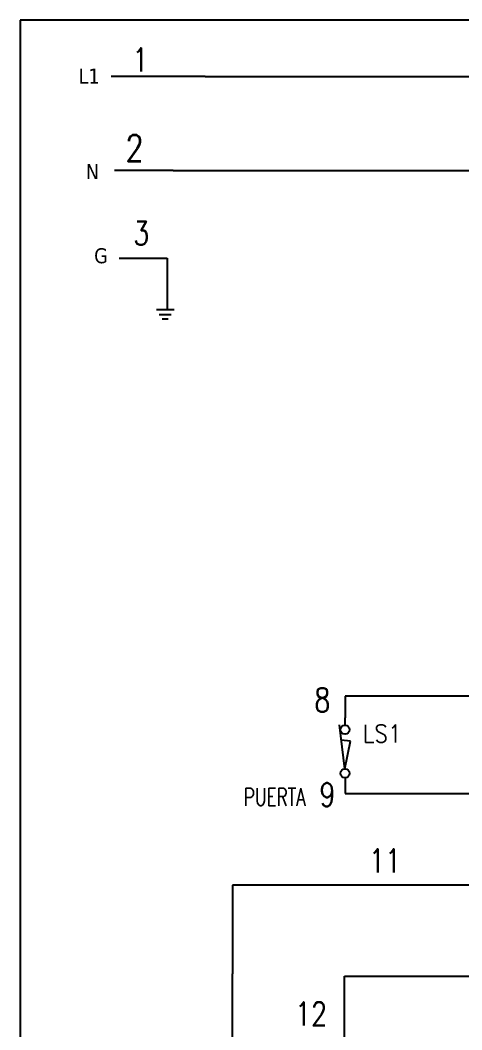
# Model space of a CAD drawing. Header units: millimetres. Extents: x 123.5 to 144.3, y 105.4 to 121.6.
# Drawn here: x 123.51 to 128.2, y 110.85 to 121.59 of the extents above; entities that cross this region are included whole.
import ezdxf
from ezdxf.enums import TextEntityAlignment as Align

# ---------------------------------------------------------------- set-up
doc = ezdxf.new("R2010")
doc.units = ezdxf.units.MM
for name, color, linetype in [('BLK_12AWG', 7, 'Continuous'), ('DESC', 250, 'Continuous'), ('SYMS', 7, 'Continuous'), ('TAGS', 250, 'Continuous'), ('WIREFIXED', 7, 'Continuous'), ('WIRES', 7, 'Continuous')]:
    doc.layers.add(name, color=color, linetype=linetype)
doc.layers.add('WIRENO', color=7, linetype='Continuous', true_color=0x000000)
doc.styles.get("Standard").update_dxf_attribs({"font": 'tahoma.ttf'})
doc.styles.add('WD', font='romans.shx')

# ---------------------------------------------------------------- blocks, each defined once
blk = doc.blocks.new('VGND2')
for p, q in [((0.09375, 0), (-0.09375, 0)), ((-0.0625, -0.046875), (0.0625, -0.046875)), ((-0.03125, -0.09375), (0.03125, -0.09375))]:
    blk.add_line(p, q)
at = {"style": 'WD', "flags": 1}
blk.add_attdef('X2TERM01', (0, 0), '', height=0.01, dxfattribs=at)
blk = doc.blocks.new('WD_WNH')
at = {"linetype": 'Continuous', "style": 'WD', "width": 0.8}
blk.add_attdef('WIRENO', text='', height=0.125, dxfattribs=at).set_placement((0, 0.0625), align=Align.CENTER)
at = {"style": 'WD', "flags": 1}
for tag, p in [('W01USER', (0, 0.0781)), ('W02USER', (0, 0.0703)), ('W03USER', (0, 0.0625)), ('W04USER', (0, 0.0547)), ('W05USER', (0, 0.0469)), ('W06USER', (0, 0.0391)), ('W07USER', (0, 0.0312)), ('W08USER', (0, 0.0234)), ('W09USER', (0, 0.0156)), ('W10USER', (0, 0.0078))]:
    blk.add_attdef(tag, text='', height=0.005, dxfattribs=at).set_placement(p, align=Align.CENTER)
blk = doc.blocks.new('VLS12')
at = {"linetype": 'Continuous'}
for p, q in [((-0.0023, -0.1232), (-0.0395, 0.1901)), ((0.0383, 0.0734), (-0.0265, 0.0809)), ((-0.0023, -0.1232), (0.0383, 0.0734))]:
    blk.add_line(p, q, dxfattribs=at)
for centre in [(0, 0.1553), (0, -0.1553)]:
    blk.add_circle(centre, 0.0322)
at = {"style": 'WD'}
for tag, p, width in [('INST', (0.1269, 0.3902), 0.7), ('LOC', (0.1269, 0.2206), 0.7), ('TAG1', (0.1269, 0.0644), 0.9), ('XREF', (0.1287, -0.09), 0.7), ('DESC1', (0.1287, -0.242), 0.7), ('DESC2', (0.1287, -0.3982), 0.7), ('WDTAGALT', (0.125, -0.5625), 0.7)]:
    blk.add_attdef(tag, p, '', height=0.125, dxfattribs=dict(at, width=width))
at = {"linetype": 'Continuous', "style": 'WD'}
for tag, height, flags, p in [('TERM01', 0.125, 8, (-0.055, 0.2066)), ('CAT', 0.01, 9, (-0.1421, -0.0731)), ('MFG', 0.01, 9, (-0.1421, -0.0881))]:
    blk.add_attdef(tag, text='', height=height, dxfattribs=dict(at, flags=flags)).set_placement(p, align=Align.RIGHT)
at = {"color": 7, "style": 'WD', "flags": 1}
for tag, p in [('X2TERM01', (0, 0.1875)), ('X8TERM02', (0, -0.1875))]:
    blk.add_attdef(tag, p, '', height=0.0125, dxfattribs=at)
at = {"color": 7, "style": 'WD'}
for tag, p in [('X4LINK', (-0.1094, 0)), ('X1LINK', (0.0938, 0))]:
    blk.add_attdef(tag, p, '', height=0.01, dxfattribs=at)
at = {"style": 'WD'}
for tag, flags, p in [('CONTACT', 1, (-0.1421, -0.0531)), ('FAMILY', 9, (-0.1421, -0.0365))]:
    blk.add_attdef(tag, text='', height=0.01, dxfattribs=dict(at, flags=flags)).set_placement(p, align=Align.RIGHT)
at = {"linetype": 'Continuous', "style": 'WD', "flags": 9}
blk.add_attdef('ASSYCODE', text='', height=0.01, dxfattribs=at).set_placement((-0.1562, -0.125), align=Align.CENTER)
at = {"linetype": 'Continuous', "style": 'WD', "flags": 8}
blk.add_attdef('TERM02', text='', height=0.125, dxfattribs=at).set_placement((-0.0407, -0.2134), align=Align.TOP_RIGHT)
blk = doc.blocks.new('WD_WNV')
at = {"linetype": 'Continuous', "style": 'WD', "width": 0.8}
blk.add_attdef('WIRENO', text='', height=0.125, dxfattribs=at).set_placement((-0.05, 0), align=Align.MIDDLE_RIGHT)
at = {"style": 'WD', "flags": 1}
for tag, p in [('W01USER', (-0.0625, 0.0938)), ('W02USER', (-0.0625, 0.0859)), ('W03USER', (-0.0625, 0.0781)), ('W04USER', (-0.0625, 0.0703)), ('W05USER', (-0.0625, 0.0625)), ('W06USER', (-0.0625, 0.0547)), ('W07USER', (-0.0625, 0.0469)), ('W08USER', (-0.0625, 0.0391)), ('W09USER', (-0.0625, 0.0312)), ('W10USER', (-0.0625, 0.0234))]:
    blk.add_attdef(tag, text='', height=0.005, dxfattribs=at).set_placement(p, align=Align.CENTER)

msp = doc.modelspace()

# ---------------------------------------------------------------- linework, layer by layer
at = {"color": 7, "linetype": 'Continuous'}
for p, q in [((144.256, 121.59), (123.506, 121.59)), ((123.506, 121.59), (123.506, 105.405))]:
    msp.add_line(p, q, dxfattribs=at)
at = {"layer": 'BLK_12AWG'}
for p, q in [((125.474, 120.99), (125.099, 120.99)), ((125.474, 120.99), (125.723, 120.99)), ((125.723, 120.99), (132.399, 120.99)), ((125.508, 119.99), (125.842, 119.99)), ((125.791, 119.99), (132.604, 119.99))]:
    msp.add_line(p, q, dxfattribs=at)
at = {"layer": 'WIRES'}
for p, q in [((125.099, 120.99), (124.473, 120.99)), ((125.133, 119.99), (124.508, 119.99)), ((125.133, 119.99), (125.508, 119.99)), ((124.559, 119.057), (125.069, 119.057)), ((125.069, 119.057), (125.069, 118.507)), ((128.78, 114.396), (126.961, 114.396)), ((126.961, 114.396), (126.961, 114.165)), ((126.961, 114.09), (126.961, 114.165)), ((126.961, 113.527), (126.961, 113.361)), ((126.961, 113.361), (128.671, 113.361)), ((128.684, 112.385), (125.765, 112.385)), ((125.765, 112.385), (125.765, 111.442)), ((125.765, 110.363), (125.765, 111.442)), ((126.957, 110.691), (126.957, 111.419)), ((126.957, 111.419), (128.711, 111.419))]:
    msp.add_line(p, q, dxfattribs=at)

# ---------------------------------------------------------------- block references
at = {"layer": 'SYMS'}
msp.add_blockref('VGND2', (125.048, 118.507), dxfattribs=at)
ref = msp.add_blockref('VLS12', (126.961, 113.808), dxfattribs=dict(at, xscale=1.5, yscale=1.5, zscale=1.5))
ref.add_attrib('DESC1', 'PUERTA', (125.885, 113.23), dxfattribs={"layer": 'DESC', "height": 0.1875, "style": 'WD', "width": 0.7})
ref.add_attrib('TAG1', 'LS1', (127.151, 113.905), dxfattribs={"layer": 'TAGS', "height": 0.1875, "style": 'WD', "width": 0.9})
at = {"layer": 'WIREFIXED'}
ref = msp.add_blockref('WD_WNH', (124.722, 119.949), dxfattribs=dict(at, xscale=2.25, yscale=2.25, zscale=2.25))
ref.add_attrib('WIRENOF', '2', dxfattribs={"linetype": 'Continuous', "height": 0.281, "style": 'WD', "width": 0.8}).set_placement((124.722, 120.09), align=Align.CENTER)
ref = msp.add_blockref('WD_WNH', (127.386, 112.397), dxfattribs=dict(at, xscale=2, yscale=2, zscale=2))
ref.add_attrib('WIRENOF', '11', dxfattribs={"linetype": 'Continuous', "height": 0.25, "style": 'WD', "width": 0.8}).set_placement((127.386, 112.522), align=Align.CENTER)
ref = msp.add_blockref('WD_WNH', (126.599, 110.767), dxfattribs=dict(at, xscale=2, yscale=2, zscale=2))
ref.add_attrib('WIRENOF', '12', dxfattribs={"linetype": 'Continuous', "height": 0.25, "style": 'WD', "width": 0.8}).set_placement((126.599, 110.892), align=Align.CENTER)
at = {"layer": 'WIRENO'}
ref = msp.add_blockref('WD_WNH', (124.784, 120.862), dxfattribs=dict(at, xscale=2, yscale=2, zscale=2))
ref.add_attrib('WIRENO', '1', dxfattribs={"linetype": 'Continuous', "height": 0.25, "style": 'WD', "width": 0.8}).set_placement((124.783, 121.045), align=Align.CENTER)
ref = msp.add_blockref('WD_WNH', (124.808, 118.923), dxfattribs=dict(at, xscale=2, yscale=2, zscale=2))
ref.add_attrib('WIRENO', '3', dxfattribs={"linetype": 'Continuous', "height": 0.25, "style": 'WD', "width": 0.8}).set_placement((124.794, 119.199), align=Align.CENTER)
ref = msp.add_blockref('WD_WNH', (126.729, 113.963), dxfattribs=dict(at, xscale=2, yscale=2, zscale=2))
ref.add_attrib('WIRENO', '8', dxfattribs={"linetype": 'Continuous', "height": 0.25, "style": 'WD', "width": 0.8}).set_placement((126.72, 114.232), align=Align.CENTER)
ref = msp.add_blockref('WD_WNV', (127.061, 113.446), dxfattribs=dict(at, xscale=2, yscale=2, zscale=2))
ref.add_attrib('WIRENO', '9', dxfattribs={"linetype": 'Continuous', "height": 0.25, "style": 'WD', "width": 0.8}).set_placement((126.86, 113.349), align=Align.MIDDLE_RIGHT)

# ---------------------------------------------------------------- texts
at = {"char_height": 0.16, "attachment_point": 1}
for s, insert in [('L1', (124.126, 121.075)), ('N', (124.203, 120.059)), ('G', (124.292, 119.164))]:
    msp.add_mtext_dynamic_manual_height_columns(s, width=0.37194, gutter_width=0.05, heights=[0], dxfattribs=dict(at, insert=insert))

doc.saveas('drawing.dxf')
